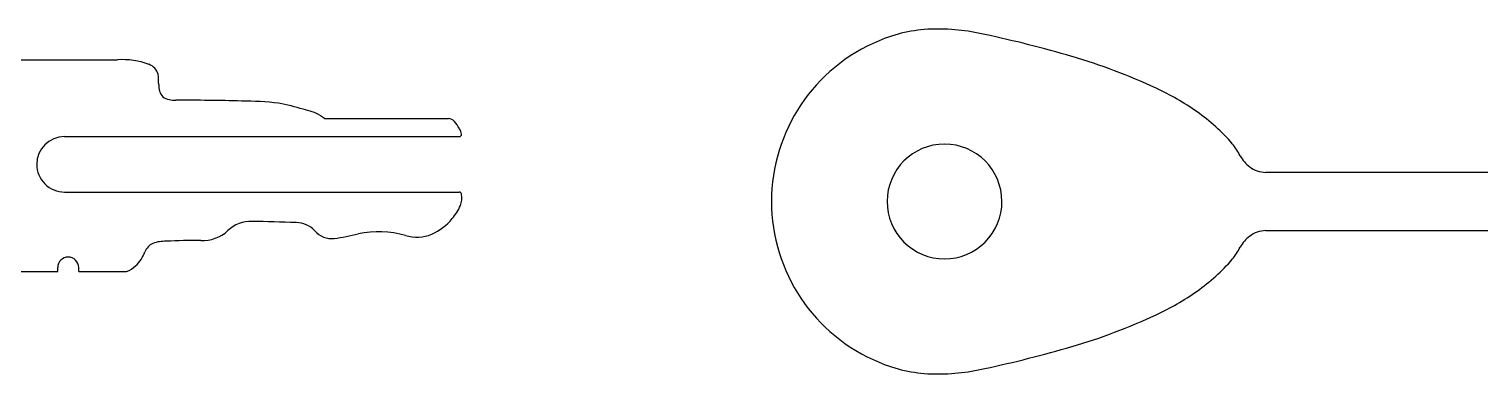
# Model space of a CAD drawing. Extents: x 0.45 to 8.09, y -8.91 to -0.36.
# Drawn here: x 3.027 to 6.187, y -5.199 to -4.448 of the extents above; entities that cross this region are included whole.
import ezdxf

# ---------------------------------------------------------------- set-up
doc = ezdxf.new("R2010")
doc.units = 0

msp = doc.modelspace()

# ---------------------------------------------------------------- linework, layer by layer
at = {"color": 7}
for p, q in [((1.3014, -4.515), (3.2191, -4.515)), ((3.6701, -4.6426), (3.9404, -4.6426)), ((3.1039, -4.6822), (3.9636, -4.6822)), ((5.7197, -4.7601), (6.6067, -4.7601)), ((3.1039, -4.8031), (3.9636, -4.8031)), ((5.7197, -4.8871), (6.6004, -4.8871)), ((3.0098, -4.9758), (3.0893, -4.9758)), ((3.0893, -4.9758), (3.0893, -4.9673)), ((3.1348, -4.9758), (3.1348, -4.9673)), ((3.1348, -4.9758), (3.239, -4.9758))]:
    msp.add_line(p, q, dxfattribs=at)
for centre, radius, start, end in [((5.0033, -4.7685), 0.3205, 92.1982, 113.0315), ((5.0055, -4.8978), 0.4497, 76.7973, 91.8519), ((5.0231, -4.8243), 0.3796, 112.5021, 179.8989), ((4.5283, -7.1579), 2.7596, 73.8039, 77.8697), ((3.2296, -4.6855), 0.1708, 70.0232, 93.5173), ((4.9437, -5.7254), 1.268, 64.9278, 73.7717), ((3.2751, -4.5569), 0.0345, 17.2482, 68.1922), ((2.3596, -4.6038), 0.9501, 2.0911, 3.4455), ((3.3429, -4.5725), 0.0339, 174.3344, 222.868), ((5.2277, -5.119), 0.5985, 55.0577, 64.9589), ((3.3422, -4.561), 0.0421, 235.0417, 275.8976), ((3.3334, -10.8908), 6.2879, 88.57723, 89.88099), ((3.4908, -5.2471), 0.6422, 82.8899, 90.1091), ((3.4677, -5.151), 0.5509, 73.5293, 79.2664), ((3.5975, -4.7513), 0.1313, 60.6396, 78.4178), ((3.5698, -4.7801), 0.1702, 53.8999, 57.2604), ((3.9373, -4.6634), 0.0211, 41.6585, 81.4833), ((5.3295, -4.9716), 0.4194, 40.7556, 54.9215), ((3.8247, -4.7513), 0.1639, 31.8062, 38.4675), ((3.9375, -4.6819), 0.0314, 8.4876, 32.4833), ((3.1039, -4.7427), 0.0604, 90.0088, 179.9912), ((3.9636, -4.6772), 0.00499, 269.821, 0.0197), ((5.0205, -4.8236), 0.125, 90.0035, 179.9965), ((5.0204, -4.8236), 0.125, 0.0035, 89.9965), ((5.493, -4.8173), 0.195, 28.572, 37.7865), ((5.7301, -4.6878), 0.0752, 208.9072, 233.1517), ((3.1039, -4.7427), 0.0604, 179.9931, 270.0069), ((5.7206, -4.7023), 0.0579, 232.0857, 269.119), ((3.8551, -4.782), 0.1221, 319.8338, 335.5944), ((3.9636, -4.8081), 0.00501, 359.9066, 89.9346), ((3.9234, -4.8161), 0.0458, 339.1379, 10.0247), ((5.0231, -4.8229), 0.3796, 180.0994, 247.4976), ((5.0205, -4.8236), 0.125, 179.9992, 270.0008), ((5.0205, -4.8236), 0.125, 269.9992, 0.0008), ((3.8535, -4.7831), 0.1226, 294.1098, 320.7169), ((3.4044, -4.8268), 0.0818, 267.342, 312.571), ((3.5097, -4.9392), 0.0723, 87.9281, 133.791), ((3.4158, -10.5545), 5.6883, 88.0598, 89.0276), ((3.6076, -4.9263), 0.0569, 43.3266, 89.2161), ((3.6862, -4.856), 0.0485, 220.0026, 276.0151), ((3.6064, -4.3193), 0.5911, 278.2498, 283.4143), ((3.7883, -5.1111), 0.2214, 74.7592, 101.6467), ((3.8714, -4.8138), 0.0874, 253.437, 291.6212), ((5.7206, -4.945), 0.0579, 90.881, 127.9143), ((3.3098, -4.9443), 0.0325, 114.8777, 160.4917), ((3.323, -4.9918), 0.0816, 88.0991, 109.279), ((3.387, -5.9066), 0.9982, 89.2205, 93.5195), ((5.493, -4.8299), 0.195, 322.2135, 331.428), ((5.7301, -4.9595), 0.0752, 126.8483, 151.0928), ((3.112, -4.9673), 0.0228, 90.023, 180.0084), ((3.112, -4.9673), 0.0228, 359.9618, 89.9718), ((3.1963, -4.8999), 0.0894, 314.2851, 337.9459), ((5.3296, -4.6757), 0.4192, 305.0762, 319.2466), ((3.2217, -4.925), 0.0536, 288.8347, 313.5941), ((5.2277, -4.5282), 0.5985, 295.0411, 304.9423), ((4.9437, -3.9219), 1.268, 286.2283, 295.0722), ((4.5262, -2.481), 2.7682, 282.1366, 286.1898), ((5.0033, -4.8787), 0.3205, 246.9685, 267.8018), ((5.0055, -4.7495), 0.4497, 268.1481, 283.2027)]:
    msp.add_arc(centre, radius, start, end, dxfattribs=at)

doc.saveas('drawing.dxf')
